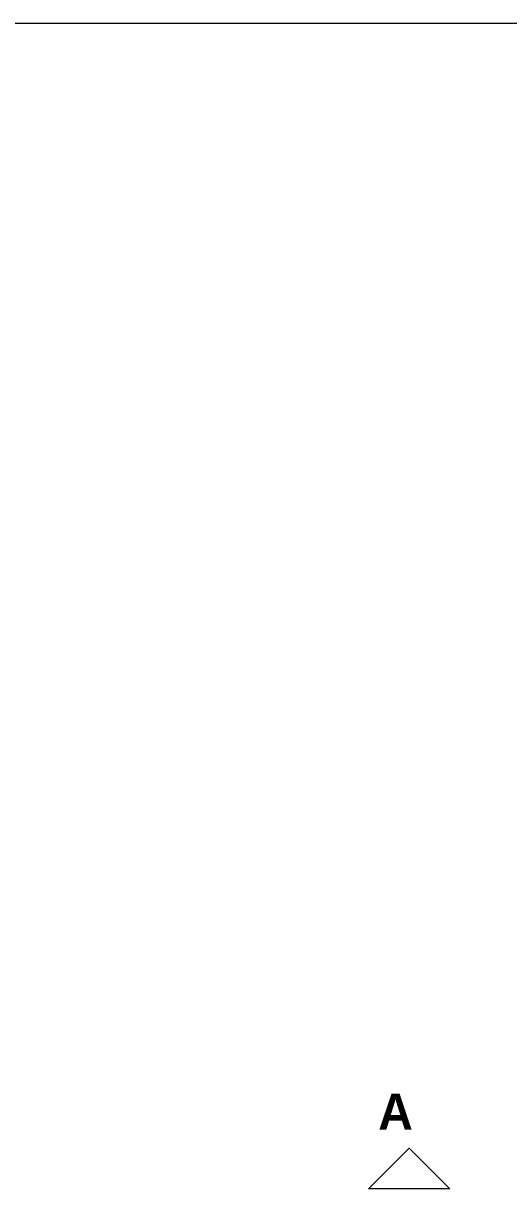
# Model space of a CAD drawing. Header units: metres. Extents: x 1.8 to 61.8, y -55.6 to -11.3.
# Drawn here: x 26.34 to 30.52, y -21.37 to -11.31 of the extents above; entities that cross this region are included whole.
import ezdxf
from ezdxf.enums import TextEntityAlignment as Align

# ---------------------------------------------------------------- set-up
doc = ezdxf.new("R2010")
doc.units = ezdxf.units.M
doc.header["$MEASUREMENT"] = 0
for name, color, linetype in [('Calque commun', 7, 'Continuous'), ('Calque100', 7, 'Continuous'), ('Textes', 7, 'Continuous')]:
    doc.layers.add(name, color=color, linetype=linetype)
doc.styles.add('Century Gothic5', font='GOTHICB.TTF', dxfattribs={"height": 0.31023})

# ---------------------------------------------------------------- blocks, each defined once
blk = doc.blocks.new('fleche08')
at = {"layer": 'Calque100', "color": 6, "linetype": 'Continuous', "lineweight": 18}
mesh = blk.add_polyface(dxfattribs=at)
corners = [(-0.35, -0.35), (0, 0), (0.35, -0.35)]
mesh.append_faces([[corners[k] for k in face] for face in [(0, 1, 2)]], dxfattribs={"color": 6})

msp = doc.modelspace()

# ---------------------------------------------------------------- block references
at = {"layer": 'Calque commun', "color": 0, "linetype": 'ByBlock', "lineweight": -2}
msp.add_blockref('fleche08', (29.666, -21.016), dxfattribs=at)

# ---------------------------------------------------------------- texts
at = {"layer": 'Textes', "color": 5, "linetype": 'ByBlock', "lineweight": -2, "style": 'Century Gothic5'}
msp.add_text('A', height=0.31, dxfattribs=at).set_placement((29.399, -20.547), align=Align.TOP_LEFT)

# ---------------------------------------------------------------- meshes
at = {"layer": 'Calque commun', "color": 7, "linetype": 'Continuous', "lineweight": 9}
mesh = msp.add_polyface(dxfattribs=at)
corners = [(61.764, -11.309), (1.764, -11.309), (1.764, -53.309), (61.764, -53.309)]
mesh.append_faces([[corners[k] for k in face] for face in [(0, 1, 2, 3)]], dxfattribs={"color": 7})

doc.saveas('drawing.dxf')
